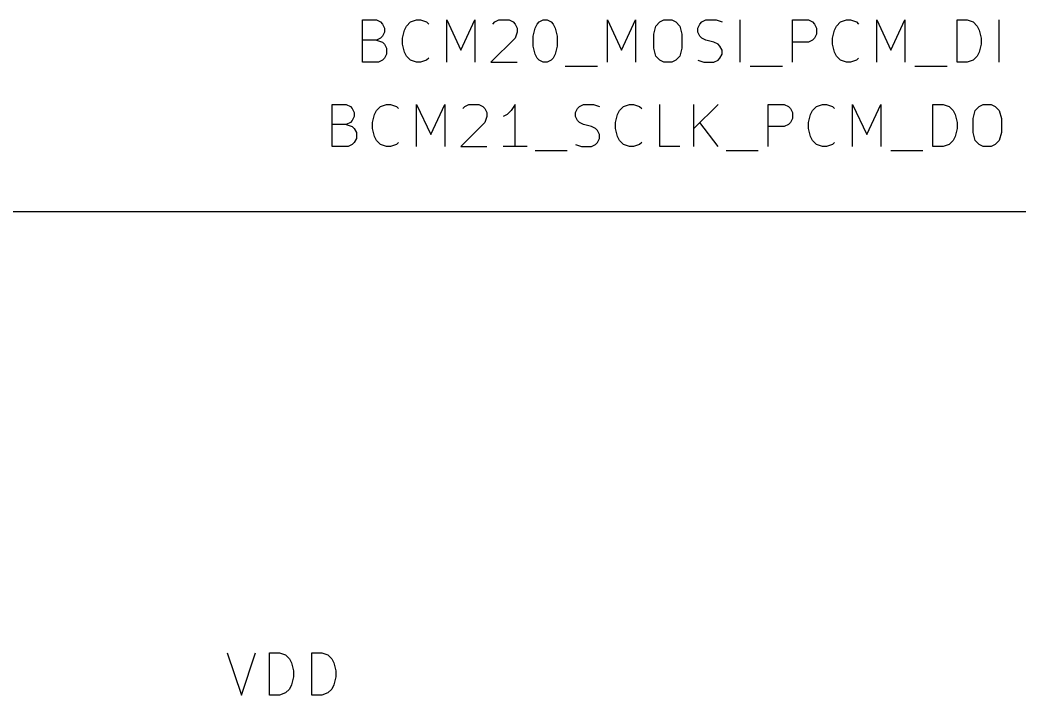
# Model space of a CAD drawing. Extents: x 0.4 to 11.3, y -7.9 to -0.4.
# Drawn here: x 1.438 to 2.621, y -3.623 to -2.823 of the extents above; entities that cross this region are included whole.
import ezdxf

# ---------------------------------------------------------------- set-up
doc = ezdxf.new("R2010")
doc.units = 0
doc.header["$MEASUREMENT"] = 0
doc.layers.add('CYAN2', color=4, linetype='CONTINUOUS')
doc.layers.add('RED2', color=1, linetype='CONTINUOUS')

msp = doc.modelspace()

# ---------------------------------------------------------------- linework, layer by layer
at = {"layer": 'CYAN2', "linetype": 'CONTINUOUS'}
for p, q in [((1.8433, -2.8731), (1.8433, -2.8231)), ((1.8433, -2.8231), (1.86, -2.8231)), ((1.8433, -2.8731), (1.8433, -2.8231)), ((1.8433, -2.8231), (1.86, -2.8231)), ((1.86, -2.8231), (1.8648, -2.8255)), ((1.86, -2.8231), (1.8648, -2.8255)), ((1.8648, -2.8255), (1.8671, -2.8279)), ((1.8648, -2.8255), (1.8671, -2.8279)), ((1.8671, -2.8279), (1.8695, -2.8327)), ((1.8671, -2.8279), (1.8695, -2.8327)), ((1.8957, -2.8303), (1.9005, -2.8255)), ((1.8957, -2.8303), (1.9005, -2.8255)), ((1.9005, -2.8255), (1.9076, -2.8231)), ((1.9005, -2.8255), (1.9076, -2.8231)), ((1.9076, -2.8231), (1.9124, -2.8231)), ((1.9076, -2.8231), (1.9124, -2.8231)), ((1.9124, -2.8231), (1.9195, -2.8255)), ((1.9124, -2.8231), (1.9195, -2.8255)), ((1.9195, -2.8255), (1.9219, -2.8279)), ((1.9195, -2.8255), (1.9219, -2.8279)), ((1.9433, -2.8731), (1.9433, -2.8231)), ((1.9433, -2.8231), (1.96, -2.8588)), ((1.9433, -2.8731), (1.9433, -2.8231)), ((1.9433, -2.8231), (1.96, -2.8588)), ((1.96, -2.8588), (1.9767, -2.8231)), ((1.96, -2.8588), (1.9767, -2.8231)), ((1.9767, -2.8231), (1.9767, -2.8731)), ((1.9767, -2.8231), (1.9767, -2.8731)), ((1.9981, -2.8279), (2.0005, -2.8255)), ((1.9981, -2.8279), (2.0005, -2.8255)), ((2.0005, -2.8255), (2.0052, -2.8231)), ((2.0005, -2.8255), (2.0052, -2.8231)), ((2.0052, -2.8231), (2.0171, -2.8231)), ((2.0052, -2.8231), (2.0171, -2.8231)), ((2.0171, -2.8231), (2.0219, -2.8255)), ((2.0171, -2.8231), (2.0219, -2.8255)), ((2.0219, -2.8255), (2.0243, -2.8279)), ((2.0219, -2.8255), (2.0243, -2.8279)), ((2.0243, -2.8279), (2.0267, -2.8327)), ((2.0243, -2.8279), (2.0267, -2.8327)), ((2.0481, -2.8327), (2.0505, -2.8279)), ((2.0481, -2.8327), (2.0505, -2.8279)), ((2.0505, -2.8279), (2.0529, -2.8255)), ((2.0505, -2.8279), (2.0529, -2.8255)), ((2.0529, -2.8255), (2.0576, -2.8231)), ((2.0529, -2.8255), (2.0576, -2.8231)), ((2.0576, -2.8231), (2.0624, -2.8231)), ((2.0576, -2.8231), (2.0624, -2.8231)), ((2.0624, -2.8231), (2.0671, -2.8255)), ((2.0624, -2.8231), (2.0671, -2.8255)), ((2.0671, -2.8255), (2.0695, -2.8279)), ((2.0671, -2.8255), (2.0695, -2.8279)), ((2.0695, -2.8279), (2.0719, -2.8327)), ((2.0695, -2.8279), (2.0719, -2.8327)), ((2.1338, -2.8731), (2.1338, -2.8231)), ((2.1338, -2.8231), (2.1505, -2.8588)), ((2.1338, -2.8731), (2.1338, -2.8231)), ((2.1338, -2.8231), (2.1505, -2.8588)), ((2.1505, -2.8588), (2.1671, -2.8231)), ((2.1505, -2.8588), (2.1671, -2.8231)), ((2.1671, -2.8231), (2.1671, -2.8731)), ((2.1671, -2.8231), (2.1671, -2.8731)), ((2.1909, -2.8303), (2.1957, -2.8255)), ((2.1909, -2.8303), (2.1957, -2.8255)), ((2.1957, -2.8255), (2.2005, -2.8231)), ((2.1957, -2.8255), (2.2005, -2.8231)), ((2.2005, -2.8231), (2.21, -2.8231)), ((2.2005, -2.8231), (2.21, -2.8231)), ((2.21, -2.8231), (2.2148, -2.8255)), ((2.21, -2.8231), (2.2148, -2.8255)), ((2.2148, -2.8255), (2.2195, -2.8303)), ((2.2148, -2.8255), (2.2195, -2.8303)), ((2.241, -2.8327), (2.2433, -2.8279)), ((2.241, -2.8327), (2.2433, -2.8279)), ((2.2433, -2.8279), (2.2457, -2.8255)), ((2.2433, -2.8279), (2.2457, -2.8255)), ((2.2457, -2.8255), (2.2505, -2.8231)), ((2.2457, -2.8255), (2.2505, -2.8231)), ((2.2505, -2.8231), (2.2624, -2.8231)), ((2.2505, -2.8231), (2.2624, -2.8231)), ((2.2624, -2.8231), (2.2695, -2.8255)), ((2.2624, -2.8231), (2.2695, -2.8255)), ((2.2909, -2.8731), (2.2909, -2.8231)), ((2.2909, -2.8731), (2.2909, -2.8231)), ((2.3529, -2.8731), (2.3529, -2.8231)), ((2.3529, -2.8231), (2.3719, -2.8231)), ((2.3529, -2.8731), (2.3529, -2.8231)), ((2.3529, -2.8231), (2.3719, -2.8231)), ((2.3719, -2.8231), (2.3767, -2.8255)), ((2.3719, -2.8231), (2.3767, -2.8255)), ((2.3767, -2.8255), (2.379, -2.8279)), ((2.3767, -2.8255), (2.379, -2.8279)), ((2.379, -2.8279), (2.3814, -2.8327)), ((2.379, -2.8279), (2.3814, -2.8327)), ((2.4052, -2.8303), (2.41, -2.8255)), ((2.4052, -2.8303), (2.41, -2.8255)), ((2.41, -2.8255), (2.4171, -2.8231)), ((2.41, -2.8255), (2.4171, -2.8231)), ((2.4171, -2.8231), (2.4219, -2.8231)), ((2.4171, -2.8231), (2.4219, -2.8231)), ((2.4219, -2.8231), (2.429, -2.8255)), ((2.4219, -2.8231), (2.429, -2.8255)), ((2.429, -2.8255), (2.4314, -2.8279)), ((2.429, -2.8255), (2.4314, -2.8279)), ((2.4529, -2.8731), (2.4529, -2.8231)), ((2.4529, -2.8231), (2.4695, -2.8588)), ((2.4529, -2.8731), (2.4529, -2.8231)), ((2.4529, -2.8231), (2.4695, -2.8588)), ((2.4695, -2.8588), (2.4862, -2.8231)), ((2.4695, -2.8588), (2.4862, -2.8231)), ((2.4862, -2.8231), (2.4862, -2.8731)), ((2.4862, -2.8231), (2.4862, -2.8731)), ((2.5481, -2.8731), (2.5481, -2.8231)), ((2.5481, -2.8231), (2.56, -2.8231)), ((2.5481, -2.8731), (2.5481, -2.8231)), ((2.5481, -2.8231), (2.56, -2.8231)), ((2.56, -2.8231), (2.5671, -2.8255)), ((2.56, -2.8231), (2.5671, -2.8255)), ((2.5671, -2.8255), (2.5719, -2.8303)), ((2.5671, -2.8255), (2.5719, -2.8303)), ((2.5981, -2.8731), (2.5981, -2.8231)), ((2.5981, -2.8731), (2.5981, -2.8231)), ((1.8695, -2.8374), (1.8671, -2.8422)), ((1.8695, -2.8374), (1.8671, -2.8422)), ((1.8695, -2.8327), (1.8695, -2.8374)), ((1.8695, -2.8327), (1.8695, -2.8374)), ((1.891, -2.8446), (1.8933, -2.835)), ((1.891, -2.8446), (1.8933, -2.835)), ((1.8933, -2.835), (1.8957, -2.8303)), ((1.8933, -2.835), (1.8957, -2.8303)), ((2.0267, -2.8374), (2.0243, -2.8446)), ((2.0267, -2.8374), (2.0243, -2.8446)), ((2.0267, -2.8327), (2.0267, -2.8374)), ((2.0267, -2.8327), (2.0267, -2.8374)), ((2.0457, -2.8422), (2.0481, -2.8327)), ((2.0457, -2.8422), (2.0481, -2.8327)), ((2.0719, -2.8327), (2.0743, -2.8422)), ((2.0719, -2.8327), (2.0743, -2.8422)), ((2.1886, -2.8398), (2.1909, -2.8303)), ((2.1886, -2.8398), (2.1909, -2.8303)), ((2.1886, -2.8565), (2.1886, -2.8398)), ((2.1886, -2.8565), (2.1886, -2.8398)), ((2.2195, -2.8303), (2.2219, -2.8398)), ((2.2195, -2.8303), (2.2219, -2.8398)), ((2.2219, -2.8398), (2.2219, -2.8565)), ((2.2219, -2.8398), (2.2219, -2.8565)), ((2.241, -2.8374), (2.241, -2.8327)), ((2.241, -2.8374), (2.241, -2.8327)), ((2.2433, -2.8422), (2.241, -2.8374)), ((2.2433, -2.8422), (2.241, -2.8374)), ((2.3814, -2.8398), (2.379, -2.8446)), ((2.3814, -2.8398), (2.379, -2.8446)), ((2.3814, -2.8327), (2.3814, -2.8398)), ((2.3814, -2.8327), (2.3814, -2.8398)), ((2.4005, -2.8446), (2.4029, -2.835)), ((2.4005, -2.8446), (2.4029, -2.835)), ((2.4029, -2.835), (2.4052, -2.8303)), ((2.4029, -2.835), (2.4052, -2.8303)), ((2.5719, -2.8303), (2.5743, -2.835)), ((2.5719, -2.8303), (2.5743, -2.835)), ((2.5743, -2.835), (2.5767, -2.8446)), ((2.5743, -2.835), (2.5767, -2.8446)), ((1.86, -2.8469), (1.8433, -2.8469)), ((1.86, -2.8469), (1.8433, -2.8469)), ((1.8648, -2.8446), (1.86, -2.8469)), ((1.8648, -2.8446), (1.86, -2.8469)), ((1.86, -2.8469), (1.8671, -2.8493)), ((1.86, -2.8469), (1.8671, -2.8493)), ((1.8671, -2.8422), (1.8648, -2.8446)), ((1.8671, -2.8422), (1.8648, -2.8446)), ((1.8671, -2.8493), (1.8695, -2.8517)), ((1.8671, -2.8493), (1.8695, -2.8517)), ((1.8695, -2.8517), (1.8719, -2.8565)), ((1.8695, -2.8517), (1.8719, -2.8565)), ((1.891, -2.8517), (1.891, -2.8446)), ((1.891, -2.8517), (1.891, -2.8446)), ((1.8933, -2.8612), (1.891, -2.8517)), ((1.8933, -2.8612), (1.891, -2.8517)), ((2.0243, -2.8446), (1.9957, -2.8731)), ((2.0243, -2.8446), (1.9957, -2.8731)), ((2.0457, -2.8541), (2.0457, -2.8422)), ((2.0457, -2.8541), (2.0457, -2.8422)), ((2.0743, -2.8422), (2.0743, -2.8541)), ((2.0743, -2.8422), (2.0743, -2.8541)), ((2.2457, -2.8446), (2.2433, -2.8422)), ((2.2457, -2.8446), (2.2433, -2.8422)), ((2.2505, -2.8469), (2.2457, -2.8446)), ((2.2505, -2.8469), (2.2457, -2.8446)), ((2.26, -2.8493), (2.2505, -2.8469)), ((2.26, -2.8493), (2.2505, -2.8469)), ((2.2648, -2.8517), (2.26, -2.8493)), ((2.2648, -2.8517), (2.26, -2.8493)), ((2.2671, -2.8541), (2.2648, -2.8517)), ((2.2671, -2.8541), (2.2648, -2.8517)), ((2.3719, -2.8493), (2.3529, -2.8493)), ((2.3719, -2.8493), (2.3529, -2.8493)), ((2.3767, -2.8469), (2.3719, -2.8493)), ((2.3767, -2.8469), (2.3719, -2.8493)), ((2.379, -2.8446), (2.3767, -2.8469)), ((2.379, -2.8446), (2.3767, -2.8469)), ((2.4005, -2.8517), (2.4005, -2.8446)), ((2.4005, -2.8517), (2.4005, -2.8446)), ((2.4029, -2.8612), (2.4005, -2.8517)), ((2.4029, -2.8612), (2.4005, -2.8517)), ((2.5767, -2.8517), (2.5743, -2.8612)), ((2.5767, -2.8517), (2.5743, -2.8612)), ((2.5767, -2.8446), (2.5767, -2.8517)), ((2.5767, -2.8446), (2.5767, -2.8517)), ((1.8719, -2.8636), (1.8695, -2.8684)), ((1.8719, -2.8636), (1.8695, -2.8684)), ((1.8719, -2.8565), (1.8719, -2.8636)), ((1.8719, -2.8565), (1.8719, -2.8636)), ((1.8957, -2.866), (1.8933, -2.8612)), ((1.8957, -2.866), (1.8933, -2.8612)), ((2.0481, -2.8636), (2.0457, -2.8541)), ((2.0481, -2.8636), (2.0457, -2.8541)), ((2.0505, -2.8684), (2.0481, -2.8636)), ((2.0505, -2.8684), (2.0481, -2.8636)), ((2.0719, -2.8636), (2.0695, -2.8684)), ((2.0719, -2.8636), (2.0695, -2.8684)), ((2.0743, -2.8541), (2.0719, -2.8636)), ((2.0743, -2.8541), (2.0719, -2.8636)), ((2.1909, -2.866), (2.1886, -2.8565)), ((2.1909, -2.866), (2.1886, -2.8565)), ((2.2219, -2.8565), (2.2195, -2.866)), ((2.2219, -2.8565), (2.2195, -2.866)), ((2.2695, -2.8588), (2.2671, -2.8541)), ((2.2695, -2.8588), (2.2671, -2.8541)), ((2.2671, -2.8684), (2.2695, -2.8636)), ((2.2671, -2.8684), (2.2695, -2.8636)), ((2.2695, -2.8636), (2.2695, -2.8588)), ((2.2695, -2.8636), (2.2695, -2.8588)), ((2.4052, -2.866), (2.4029, -2.8612)), ((2.4052, -2.866), (2.4029, -2.8612)), ((2.5743, -2.8612), (2.5719, -2.866)), ((2.5743, -2.8612), (2.5719, -2.866)), ((1.8624, -2.8731), (1.8433, -2.8731)), ((1.8624, -2.8731), (1.8433, -2.8731)), ((1.8671, -2.8708), (1.8624, -2.8731)), ((1.8671, -2.8708), (1.8624, -2.8731)), ((1.8695, -2.8684), (1.8671, -2.8708)), ((1.8695, -2.8684), (1.8671, -2.8708)), ((1.9005, -2.8708), (1.8957, -2.866)), ((1.9005, -2.8708), (1.8957, -2.866)), ((1.9076, -2.8731), (1.9005, -2.8708)), ((1.9076, -2.8731), (1.9005, -2.8708)), ((1.9124, -2.8731), (1.9076, -2.8731)), ((1.9124, -2.8731), (1.9076, -2.8731)), ((1.9195, -2.8708), (1.9124, -2.8731)), ((1.9195, -2.8708), (1.9124, -2.8731)), ((1.9219, -2.8684), (1.9195, -2.8708)), ((1.9219, -2.8684), (1.9195, -2.8708)), ((1.9957, -2.8731), (2.0267, -2.8731)), ((1.9957, -2.8731), (2.0267, -2.8731)), ((2.0529, -2.8708), (2.0505, -2.8684)), ((2.0529, -2.8708), (2.0505, -2.8684)), ((2.0576, -2.8731), (2.0529, -2.8708)), ((2.0576, -2.8731), (2.0529, -2.8708)), ((2.0624, -2.8731), (2.0576, -2.8731)), ((2.0624, -2.8731), (2.0576, -2.8731)), ((2.0671, -2.8708), (2.0624, -2.8731)), ((2.0671, -2.8708), (2.0624, -2.8731)), ((2.0695, -2.8684), (2.0671, -2.8708)), ((2.0695, -2.8684), (2.0671, -2.8708)), ((2.1957, -2.8708), (2.1909, -2.866)), ((2.1957, -2.8708), (2.1909, -2.866)), ((2.2005, -2.8731), (2.1957, -2.8708)), ((2.2005, -2.8731), (2.1957, -2.8708)), ((2.21, -2.8731), (2.2005, -2.8731)), ((2.21, -2.8731), (2.2005, -2.8731)), ((2.2148, -2.8708), (2.21, -2.8731)), ((2.2148, -2.8708), (2.21, -2.8731)), ((2.2195, -2.866), (2.2148, -2.8708)), ((2.2195, -2.866), (2.2148, -2.8708)), ((2.241, -2.8708), (2.2481, -2.8731)), ((2.241, -2.8708), (2.2481, -2.8731)), ((2.2481, -2.8731), (2.26, -2.8731)), ((2.2481, -2.8731), (2.26, -2.8731)), ((2.26, -2.8731), (2.2648, -2.8708)), ((2.26, -2.8731), (2.2648, -2.8708)), ((2.2648, -2.8708), (2.2671, -2.8684)), ((2.2648, -2.8708), (2.2671, -2.8684)), ((2.41, -2.8708), (2.4052, -2.866)), ((2.41, -2.8708), (2.4052, -2.866)), ((2.4171, -2.8731), (2.41, -2.8708)), ((2.4171, -2.8731), (2.41, -2.8708)), ((2.4219, -2.8731), (2.4171, -2.8731)), ((2.4219, -2.8731), (2.4171, -2.8731)), ((2.429, -2.8708), (2.4219, -2.8731)), ((2.429, -2.8708), (2.4219, -2.8731)), ((2.4314, -2.8684), (2.429, -2.8708)), ((2.4314, -2.8684), (2.429, -2.8708)), ((2.56, -2.8731), (2.5481, -2.8731)), ((2.56, -2.8731), (2.5481, -2.8731)), ((2.5671, -2.8708), (2.56, -2.8731)), ((2.5671, -2.8708), (2.56, -2.8731)), ((2.5719, -2.866), (2.5671, -2.8708)), ((2.5719, -2.866), (2.5671, -2.8708)), ((2.0838, -2.8779), (2.1219, -2.8779)), ((2.0838, -2.8779), (2.1219, -2.8779)), ((2.3029, -2.8779), (2.341, -2.8779)), ((2.3029, -2.8779), (2.341, -2.8779)), ((2.4981, -2.8779), (2.5362, -2.8779)), ((2.4981, -2.8779), (2.5362, -2.8779)), ((1.8076, -2.9731), (1.8076, -2.9231)), ((1.8076, -2.9231), (1.8243, -2.9231)), ((1.8076, -2.9731), (1.8076, -2.9231)), ((1.8076, -2.9231), (1.8243, -2.9231)), ((1.8243, -2.9231), (1.8291, -2.9255)), ((1.8243, -2.9231), (1.8291, -2.9255)), ((1.8648, -2.9255), (1.8719, -2.9231)), ((1.8648, -2.9255), (1.8719, -2.9231)), ((1.8719, -2.9231), (1.8767, -2.9231)), ((1.8719, -2.9231), (1.8767, -2.9231)), ((1.8767, -2.9231), (1.8838, -2.9255)), ((1.8767, -2.9231), (1.8838, -2.9255)), ((1.9076, -2.9731), (1.9076, -2.9231)), ((1.9076, -2.9231), (1.9243, -2.9588)), ((1.9076, -2.9731), (1.9076, -2.9231)), ((1.9076, -2.9231), (1.9243, -2.9588)), ((1.9243, -2.9588), (1.941, -2.9231)), ((1.9243, -2.9588), (1.941, -2.9231)), ((1.941, -2.9231), (1.941, -2.9731)), ((1.941, -2.9231), (1.941, -2.9731)), ((1.9648, -2.9255), (1.9695, -2.9231)), ((1.9648, -2.9255), (1.9695, -2.9231)), ((1.9695, -2.9231), (1.9814, -2.9231)), ((1.9695, -2.9231), (1.9814, -2.9231)), ((1.9814, -2.9231), (1.9862, -2.9255)), ((1.9814, -2.9231), (1.9862, -2.9255)), ((2.0243, -2.9231), (2.0195, -2.9303)), ((2.0243, -2.9231), (2.0195, -2.9303)), ((2.0243, -2.9731), (2.0243, -2.9231)), ((2.0243, -2.9731), (2.0243, -2.9231)), ((2.1005, -2.9255), (2.1052, -2.9231)), ((2.1005, -2.9255), (2.1052, -2.9231)), ((2.1052, -2.9231), (2.1171, -2.9231)), ((2.1052, -2.9231), (2.1171, -2.9231)), ((2.1171, -2.9231), (2.1243, -2.9255)), ((2.1171, -2.9231), (2.1243, -2.9255)), ((2.1529, -2.9255), (2.16, -2.9231)), ((2.1529, -2.9255), (2.16, -2.9231)), ((2.16, -2.9231), (2.1648, -2.9231)), ((2.16, -2.9231), (2.1648, -2.9231)), ((2.1648, -2.9231), (2.1719, -2.9255)), ((2.1648, -2.9231), (2.1719, -2.9255)), ((2.1957, -2.9731), (2.1957, -2.9231)), ((2.1957, -2.9731), (2.1957, -2.9231)), ((2.2362, -2.9731), (2.2362, -2.9231)), ((2.2648, -2.9231), (2.2362, -2.9517)), ((2.2362, -2.9731), (2.2362, -2.9231)), ((2.2648, -2.9231), (2.2362, -2.9517)), ((2.3243, -2.9731), (2.3243, -2.9231)), ((2.3243, -2.9231), (2.3433, -2.9231)), ((2.3243, -2.9731), (2.3243, -2.9231)), ((2.3243, -2.9231), (2.3433, -2.9231)), ((2.3433, -2.9231), (2.3481, -2.9255)), ((2.3433, -2.9231), (2.3481, -2.9255)), ((2.3814, -2.9255), (2.3886, -2.9231)), ((2.3814, -2.9255), (2.3886, -2.9231)), ((2.3886, -2.9231), (2.3933, -2.9231)), ((2.3886, -2.9231), (2.3933, -2.9231)), ((2.3933, -2.9231), (2.4005, -2.9255)), ((2.3933, -2.9231), (2.4005, -2.9255)), ((2.4243, -2.9731), (2.4243, -2.9231)), ((2.4243, -2.9231), (2.441, -2.9588)), ((2.4243, -2.9731), (2.4243, -2.9231)), ((2.4243, -2.9231), (2.441, -2.9588)), ((2.441, -2.9588), (2.4576, -2.9231)), ((2.441, -2.9588), (2.4576, -2.9231)), ((2.4576, -2.9231), (2.4576, -2.9731)), ((2.4576, -2.9231), (2.4576, -2.9731)), ((2.5195, -2.9731), (2.5195, -2.9231)), ((2.5195, -2.9231), (2.5314, -2.9231)), ((2.5195, -2.9731), (2.5195, -2.9231)), ((2.5195, -2.9231), (2.5314, -2.9231)), ((2.5314, -2.9231), (2.5386, -2.9255)), ((2.5314, -2.9231), (2.5386, -2.9255)), ((2.5743, -2.9255), (2.579, -2.9231)), ((2.5743, -2.9255), (2.579, -2.9231)), ((2.579, -2.9231), (2.5886, -2.9231)), ((2.579, -2.9231), (2.5886, -2.9231)), ((2.5886, -2.9231), (2.5933, -2.9255)), ((2.5886, -2.9231), (2.5933, -2.9255)), ((1.8291, -2.9255), (1.8314, -2.9279)), ((1.8291, -2.9255), (1.8314, -2.9279)), ((1.8314, -2.9279), (1.8338, -2.9327)), ((1.8314, -2.9279), (1.8338, -2.9327)), ((1.8338, -2.9327), (1.8338, -2.9374)), ((1.8338, -2.9327), (1.8338, -2.9374)), ((1.8552, -2.9446), (1.8576, -2.935)), ((1.8552, -2.9446), (1.8576, -2.935)), ((1.8576, -2.935), (1.86, -2.9303)), ((1.8576, -2.935), (1.86, -2.9303)), ((1.86, -2.9303), (1.8648, -2.9255)), ((1.86, -2.9303), (1.8648, -2.9255)), ((1.8838, -2.9255), (1.8862, -2.9279)), ((1.8838, -2.9255), (1.8862, -2.9279)), ((1.9624, -2.9279), (1.9648, -2.9255)), ((1.9624, -2.9279), (1.9648, -2.9255)), ((1.9862, -2.9255), (1.9886, -2.9279)), ((1.9862, -2.9255), (1.9886, -2.9279)), ((1.9886, -2.9279), (1.991, -2.9327)), ((1.9886, -2.9279), (1.991, -2.9327)), ((1.991, -2.9327), (1.991, -2.9374)), ((1.991, -2.9327), (1.991, -2.9374)), ((2.0148, -2.935), (2.01, -2.9374)), ((2.0148, -2.935), (2.01, -2.9374)), ((2.0195, -2.9303), (2.0148, -2.935)), ((2.0195, -2.9303), (2.0148, -2.935)), ((2.0957, -2.9327), (2.0981, -2.9279)), ((2.0957, -2.9327), (2.0981, -2.9279)), ((2.0957, -2.9374), (2.0957, -2.9327)), ((2.0957, -2.9374), (2.0957, -2.9327)), ((2.0981, -2.9279), (2.1005, -2.9255)), ((2.0981, -2.9279), (2.1005, -2.9255)), ((2.1433, -2.9446), (2.1457, -2.935)), ((2.1433, -2.9446), (2.1457, -2.935)), ((2.1457, -2.935), (2.1481, -2.9303)), ((2.1457, -2.935), (2.1481, -2.9303)), ((2.1481, -2.9303), (2.1529, -2.9255)), ((2.1481, -2.9303), (2.1529, -2.9255)), ((2.1719, -2.9255), (2.1743, -2.9279)), ((2.1719, -2.9255), (2.1743, -2.9279)), ((2.3481, -2.9255), (2.3505, -2.9279)), ((2.3481, -2.9255), (2.3505, -2.9279)), ((2.3505, -2.9279), (2.3529, -2.9327)), ((2.3505, -2.9279), (2.3529, -2.9327)), ((2.3529, -2.9327), (2.3529, -2.9398)), ((2.3529, -2.9327), (2.3529, -2.9398)), ((2.3719, -2.9446), (2.3743, -2.935)), ((2.3719, -2.9446), (2.3743, -2.935)), ((2.3743, -2.935), (2.3767, -2.9303)), ((2.3743, -2.935), (2.3767, -2.9303)), ((2.3767, -2.9303), (2.3814, -2.9255)), ((2.3767, -2.9303), (2.3814, -2.9255)), ((2.4005, -2.9255), (2.4029, -2.9279)), ((2.4005, -2.9255), (2.4029, -2.9279)), ((2.5386, -2.9255), (2.5433, -2.9303)), ((2.5386, -2.9255), (2.5433, -2.9303)), ((2.5433, -2.9303), (2.5457, -2.935)), ((2.5433, -2.9303), (2.5457, -2.935)), ((2.5457, -2.935), (2.5481, -2.9446)), ((2.5457, -2.935), (2.5481, -2.9446)), ((2.5671, -2.9398), (2.5695, -2.9303)), ((2.5671, -2.9398), (2.5695, -2.9303)), ((2.5695, -2.9303), (2.5743, -2.9255)), ((2.5695, -2.9303), (2.5743, -2.9255)), ((2.5933, -2.9255), (2.5981, -2.9303)), ((2.5933, -2.9255), (2.5981, -2.9303)), ((2.5981, -2.9303), (2.6005, -2.9398)), ((2.5981, -2.9303), (2.6005, -2.9398)), ((1.8243, -2.9469), (1.8076, -2.9469)), ((1.8243, -2.9469), (1.8076, -2.9469)), ((1.8291, -2.9446), (1.8243, -2.9469)), ((1.8291, -2.9446), (1.8243, -2.9469)), ((1.8243, -2.9469), (1.8314, -2.9493)), ((1.8243, -2.9469), (1.8314, -2.9493)), ((1.8314, -2.9422), (1.8291, -2.9446)), ((1.8314, -2.9422), (1.8291, -2.9446)), ((1.8338, -2.9374), (1.8314, -2.9422)), ((1.8338, -2.9374), (1.8314, -2.9422)), ((1.8552, -2.9517), (1.8552, -2.9446)), ((1.8552, -2.9517), (1.8552, -2.9446)), ((1.9886, -2.9446), (1.96, -2.9731)), ((1.9886, -2.9446), (1.96, -2.9731)), ((1.991, -2.9374), (1.9886, -2.9446)), ((1.991, -2.9374), (1.9886, -2.9446)), ((2.0981, -2.9422), (2.0957, -2.9374)), ((2.0981, -2.9422), (2.0957, -2.9374)), ((2.1005, -2.9446), (2.0981, -2.9422)), ((2.1005, -2.9446), (2.0981, -2.9422)), ((2.1052, -2.9469), (2.1005, -2.9446)), ((2.1052, -2.9469), (2.1005, -2.9446)), ((2.1148, -2.9493), (2.1052, -2.9469)), ((2.1148, -2.9493), (2.1052, -2.9469)), ((2.1433, -2.9517), (2.1433, -2.9446)), ((2.1433, -2.9517), (2.1433, -2.9446)), ((2.2648, -2.9731), (2.2433, -2.9446)), ((2.2648, -2.9731), (2.2433, -2.9446)), ((2.3481, -2.9469), (2.3433, -2.9493)), ((2.3481, -2.9469), (2.3433, -2.9493)), ((2.3505, -2.9446), (2.3481, -2.9469)), ((2.3505, -2.9446), (2.3481, -2.9469)), ((2.3529, -2.9398), (2.3505, -2.9446)), ((2.3529, -2.9398), (2.3505, -2.9446)), ((2.3719, -2.9517), (2.3719, -2.9446)), ((2.3719, -2.9517), (2.3719, -2.9446)), ((2.5481, -2.9446), (2.5481, -2.9517)), ((2.5481, -2.9446), (2.5481, -2.9517)), ((2.5671, -2.9565), (2.5671, -2.9398)), ((2.5671, -2.9565), (2.5671, -2.9398)), ((2.6005, -2.9398), (2.6005, -2.9565)), ((2.6005, -2.9398), (2.6005, -2.9565)), ((1.8314, -2.9493), (1.8338, -2.9517)), ((1.8314, -2.9493), (1.8338, -2.9517)), ((1.8338, -2.9517), (1.8362, -2.9565)), ((1.8338, -2.9517), (1.8362, -2.9565)), ((1.8362, -2.9565), (1.8362, -2.9636)), ((1.8362, -2.9565), (1.8362, -2.9636)), ((1.8576, -2.9612), (1.8552, -2.9517)), ((1.8576, -2.9612), (1.8552, -2.9517)), ((2.1195, -2.9517), (2.1148, -2.9493)), ((2.1195, -2.9517), (2.1148, -2.9493)), ((2.1219, -2.9541), (2.1195, -2.9517)), ((2.1219, -2.9541), (2.1195, -2.9517)), ((2.1243, -2.9588), (2.1219, -2.9541)), ((2.1243, -2.9588), (2.1219, -2.9541)), ((2.1243, -2.9636), (2.1243, -2.9588)), ((2.1243, -2.9636), (2.1243, -2.9588)), ((2.1457, -2.9612), (2.1433, -2.9517)), ((2.1457, -2.9612), (2.1433, -2.9517)), ((2.3433, -2.9493), (2.3243, -2.9493)), ((2.3433, -2.9493), (2.3243, -2.9493)), ((2.3743, -2.9612), (2.3719, -2.9517)), ((2.3743, -2.9612), (2.3719, -2.9517)), ((2.5481, -2.9517), (2.5457, -2.9612)), ((2.5481, -2.9517), (2.5457, -2.9612)), ((2.5695, -2.966), (2.5671, -2.9565)), ((2.5695, -2.966), (2.5671, -2.9565)), ((2.6005, -2.9565), (2.5981, -2.966)), ((2.6005, -2.9565), (2.5981, -2.966)), ((1.8314, -2.9708), (1.8267, -2.9731)), ((1.8314, -2.9708), (1.8267, -2.9731)), ((1.8338, -2.9684), (1.8314, -2.9708)), ((1.8338, -2.9684), (1.8314, -2.9708)), ((1.8362, -2.9636), (1.8338, -2.9684)), ((1.8362, -2.9636), (1.8338, -2.9684)), ((1.86, -2.966), (1.8576, -2.9612)), ((1.86, -2.966), (1.8576, -2.9612)), ((1.8648, -2.9708), (1.86, -2.966)), ((1.8648, -2.9708), (1.86, -2.966)), ((1.8719, -2.9731), (1.8648, -2.9708)), ((1.8719, -2.9731), (1.8648, -2.9708)), ((1.8838, -2.9708), (1.8767, -2.9731)), ((1.8838, -2.9708), (1.8767, -2.9731)), ((1.8862, -2.9684), (1.8838, -2.9708)), ((1.8862, -2.9684), (1.8838, -2.9708)), ((2.0957, -2.9708), (2.1029, -2.9731)), ((2.0957, -2.9708), (2.1029, -2.9731)), ((2.1148, -2.9731), (2.1195, -2.9708)), ((2.1148, -2.9731), (2.1195, -2.9708)), ((2.1195, -2.9708), (2.1219, -2.9684)), ((2.1195, -2.9708), (2.1219, -2.9684)), ((2.1219, -2.9684), (2.1243, -2.9636)), ((2.1219, -2.9684), (2.1243, -2.9636)), ((2.1481, -2.966), (2.1457, -2.9612)), ((2.1481, -2.966), (2.1457, -2.9612)), ((2.1529, -2.9708), (2.1481, -2.966)), ((2.1529, -2.9708), (2.1481, -2.966)), ((2.16, -2.9731), (2.1529, -2.9708)), ((2.16, -2.9731), (2.1529, -2.9708)), ((2.1719, -2.9708), (2.1648, -2.9731)), ((2.1719, -2.9708), (2.1648, -2.9731)), ((2.1743, -2.9684), (2.1719, -2.9708)), ((2.1743, -2.9684), (2.1719, -2.9708)), ((2.3767, -2.966), (2.3743, -2.9612)), ((2.3767, -2.966), (2.3743, -2.9612)), ((2.3814, -2.9708), (2.3767, -2.966)), ((2.3814, -2.9708), (2.3767, -2.966)), ((2.3886, -2.9731), (2.3814, -2.9708)), ((2.3886, -2.9731), (2.3814, -2.9708)), ((2.4005, -2.9708), (2.3933, -2.9731)), ((2.4005, -2.9708), (2.3933, -2.9731)), ((2.4029, -2.9684), (2.4005, -2.9708)), ((2.4029, -2.9684), (2.4005, -2.9708)), ((2.5386, -2.9708), (2.5314, -2.9731)), ((2.5386, -2.9708), (2.5314, -2.9731)), ((2.5433, -2.966), (2.5386, -2.9708)), ((2.5433, -2.966), (2.5386, -2.9708)), ((2.5457, -2.9612), (2.5433, -2.966)), ((2.5457, -2.9612), (2.5433, -2.966)), ((2.5743, -2.9708), (2.5695, -2.966)), ((2.5743, -2.9708), (2.5695, -2.966)), ((2.579, -2.9731), (2.5743, -2.9708)), ((2.579, -2.9731), (2.5743, -2.9708)), ((2.5933, -2.9708), (2.5886, -2.9731)), ((2.5933, -2.9708), (2.5886, -2.9731)), ((2.5981, -2.966), (2.5933, -2.9708)), ((2.5981, -2.966), (2.5933, -2.9708)), ((1.8267, -2.9731), (1.8076, -2.9731)), ((1.8267, -2.9731), (1.8076, -2.9731)), ((1.8767, -2.9731), (1.8719, -2.9731)), ((1.8767, -2.9731), (1.8719, -2.9731)), ((1.96, -2.9731), (1.991, -2.9731)), ((1.96, -2.9731), (1.991, -2.9731)), ((2.0386, -2.9731), (2.01, -2.9731)), ((2.0386, -2.9731), (2.01, -2.9731)), ((2.0481, -2.9779), (2.0862, -2.9779)), ((2.0481, -2.9779), (2.0862, -2.9779)), ((2.1029, -2.9731), (2.1148, -2.9731)), ((2.1029, -2.9731), (2.1148, -2.9731)), ((2.1648, -2.9731), (2.16, -2.9731)), ((2.1648, -2.9731), (2.16, -2.9731)), ((2.2195, -2.9731), (2.1957, -2.9731)), ((2.2195, -2.9731), (2.1957, -2.9731)), ((2.2743, -2.9779), (2.3124, -2.9779)), ((2.2743, -2.9779), (2.3124, -2.9779)), ((2.3933, -2.9731), (2.3886, -2.9731)), ((2.3933, -2.9731), (2.3886, -2.9731)), ((2.4695, -2.9779), (2.5076, -2.9779)), ((2.4695, -2.9779), (2.5076, -2.9779)), ((2.5314, -2.9731), (2.5195, -2.9731)), ((2.5314, -2.9731), (2.5195, -2.9731)), ((2.5886, -2.9731), (2.579, -2.9731)), ((2.5886, -2.9731), (2.579, -2.9731)), ((1.6833, -3.5728), (1.7, -3.6228)), ((1.7, -3.6228), (1.7167, -3.5728)), ((1.7333, -3.6228), (1.7333, -3.5728)), ((1.7333, -3.5728), (1.7452, -3.5728)), ((1.7452, -3.5728), (1.7524, -3.5752)), ((1.7833, -3.6228), (1.7833, -3.5728)), ((1.7833, -3.5728), (1.7952, -3.5728)), ((1.7952, -3.5728), (1.8024, -3.5752)), ((1.7524, -3.5752), (1.7571, -3.5799)), ((1.7571, -3.5799), (1.7595, -3.5847)), ((1.7595, -3.5847), (1.7619, -3.5942)), ((1.8024, -3.5752), (1.8071, -3.5799)), ((1.8071, -3.5799), (1.8095, -3.5847)), ((1.8095, -3.5847), (1.8119, -3.5942)), ((1.7619, -3.5942), (1.7619, -3.6014)), ((1.8119, -3.5942), (1.8119, -3.6014)), ((1.7619, -3.6014), (1.7595, -3.6109)), ((1.8119, -3.6014), (1.8095, -3.6109)), ((1.7524, -3.6204), (1.7452, -3.6228)), ((1.7571, -3.6157), (1.7524, -3.6204)), ((1.7595, -3.6109), (1.7571, -3.6157)), ((1.8024, -3.6204), (1.7952, -3.6228)), ((1.8071, -3.6157), (1.8024, -3.6204)), ((1.8095, -3.6109), (1.8071, -3.6157)), ((1.7452, -3.6228), (1.7333, -3.6228)), ((1.7952, -3.6228), (1.7833, -3.6228))]:
    msp.add_line(p, q, dxfattribs=at)
at = {"layer": 'RED2', "linetype": 'CONTINUOUS'}
msp.add_line((1.15, -3.05), (2.65, -3.05), dxfattribs=at)

doc.saveas('drawing.dxf')
